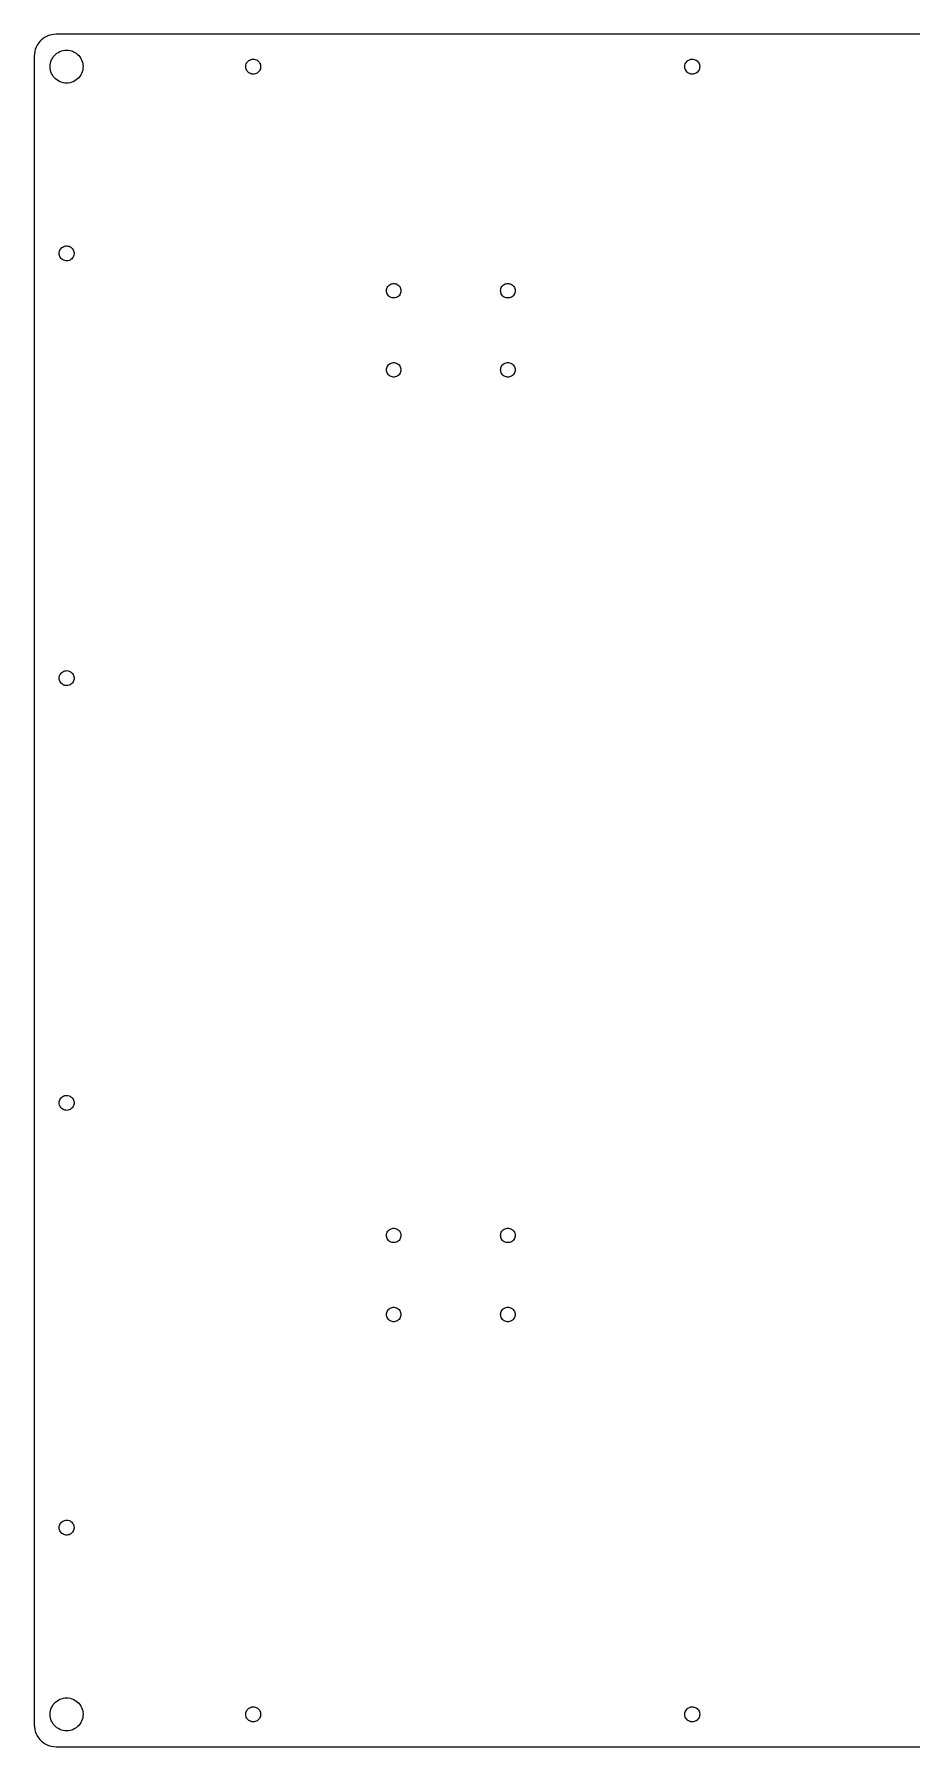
# Model space of a CAD drawing. Header units: metres. Extents: x -200 to 200, y -195 to 195.
# Drawn here: x -199.9 to 0, y -194.9 to 194.9 of the extents above; entities that cross this region are included whole.
import ezdxf

# ---------------------------------------------------------------- set-up
doc = ezdxf.new("R2010")
doc.units = ezdxf.units.M

msp = doc.modelspace()

# ---------------------------------------------------------------- linework, layer by layer
for p, q in [((-194.875, 194.875), (-195.398, 194.848)), ((194.875, 194.875), (-194.875, 194.875)), ((-199.63, 191.42), (-199.766, 190.915)), ((-199.443, 191.909), (-199.63, 191.42)), ((-199.205, 192.375), (-199.443, 191.909)), ((-198.92, 192.814), (-199.205, 192.375)), ((-198.591, 193.221), (-198.92, 192.814)), ((-198.221, 193.591), (-198.591, 193.221)), ((-197.814, 193.92), (-198.221, 193.591)), ((-197.375, 194.205), (-197.814, 193.92)), ((-196.909, 194.443), (-197.375, 194.205)), ((-196.42, 194.63), (-196.909, 194.443)), ((-195.915, 194.766), (-196.42, 194.63)), ((-195.398, 194.848), (-195.915, 194.766)), ((-194.025, 190.926), (-193.659, 191.066)), ((-193.659, 191.066), (-193.28, 191.168)), ((-193.28, 191.168), (-192.892, 191.229)), ((-192.892, 191.229), (-192.5, 191.25)), ((-192.5, 191.25), (-192.108, 191.229)), ((-192.108, 191.229), (-191.72, 191.168)), ((-191.72, 191.168), (-191.341, 191.066)), ((-191.341, 191.066), (-190.975, 190.926)), ((-199.848, 190.398), (-199.875, 189.875)), ((-199.875, 189.875), (-199.875, -189.875)), ((-199.766, 190.915), (-199.848, 190.398)), ((-196.25, 187.5), (-196.229, 187.892)), ((-196.229, 187.108), (-196.25, 187.5)), ((-196.229, 187.892), (-196.168, 188.28)), ((-196.168, 186.72), (-196.229, 187.108)), ((-196.168, 188.28), (-196.066, 188.659)), ((-196.066, 188.659), (-195.926, 189.025)), ((-195.926, 189.025), (-195.748, 189.375)), ((-195.748, 189.375), (-195.534, 189.704)), ((-195.534, 189.704), (-195.287, 190.009)), ((-195.287, 190.009), (-195.009, 190.287)), ((-195.009, 190.287), (-194.704, 190.534)), ((-194.704, 190.534), (-194.375, 190.748)), ((-194.375, 190.748), (-194.025, 190.926)), ((-190.975, 190.926), (-190.625, 190.748)), ((-190.625, 190.748), (-190.296, 190.534)), ((-190.296, 190.534), (-189.991, 190.287)), ((-189.991, 190.287), (-189.713, 190.009)), ((-189.713, 190.009), (-189.466, 189.704)), ((-189.466, 189.704), (-189.252, 189.375)), ((-189.252, 189.375), (-189.074, 189.025)), ((-189.074, 189.025), (-188.934, 188.659)), ((-188.934, 188.659), (-188.832, 188.28)), ((-188.832, 188.28), (-188.771, 187.892)), ((-188.771, 187.108), (-188.832, 186.72)), ((-188.771, 187.892), (-188.75, 187.5)), ((-188.75, 187.5), (-188.771, 187.108)), ((-151.695, 187.624), (-151.659, 187.87)), ((-151.695, 187.376), (-151.695, 187.624)), ((-151.659, 187.13), (-151.695, 187.376)), ((-151.659, 187.87), (-151.588, 188.107)), ((-151.588, 186.893), (-151.659, 187.13)), ((-151.588, 188.107), (-151.482, 188.332)), ((-151.482, 188.332), (-151.346, 188.539)), ((-151.346, 188.539), (-151.18, 188.724)), ((-151.18, 188.724), (-150.989, 188.883)), ((-150.989, 188.883), (-150.777, 189.012)), ((-150.777, 189.012), (-150.549, 189.109)), ((-150.549, 189.109), (-150.309, 189.172)), ((-150.309, 189.172), (-150.062, 189.199)), ((-150.062, 189.199), (-149.814, 189.19)), ((-149.814, 189.19), (-149.57, 189.145)), ((-149.57, 189.145), (-149.335, 189.065)), ((-149.335, 189.065), (-149.114, 188.951)), ((-149.114, 188.951), (-148.913, 188.807)), ((-148.913, 188.807), (-148.734, 188.634)), ((-148.734, 188.634), (-148.582, 188.438)), ((-148.582, 188.438), (-148.461, 188.222)), ((-148.461, 188.222), (-148.372, 187.99)), ((-148.372, 187.99), (-148.318, 187.748)), ((-148.318, 187.252), (-148.372, 187.01)), ((-148.318, 187.748), (-148.3, 187.5)), ((-148.3, 187.5), (-148.318, 187.252)), ((-51.6955, 187.624), (-51.6593, 187.87)), ((-51.6955, 187.376), (-51.6955, 187.624)), ((-51.6593, 187.13), (-51.6955, 187.376)), ((-51.6593, 187.87), (-51.5878, 188.107)), ((-51.5878, 186.893), (-51.6593, 187.13)), ((-51.5878, 188.107), (-51.4825, 188.332)), ((-51.4825, 188.332), (-51.3455, 188.539)), ((-51.3455, 188.539), (-51.1799, 188.724)), ((-51.1799, 188.724), (-50.9892, 188.883)), ((-50.9892, 188.883), (-50.7773, 189.012)), ((-50.7773, 189.012), (-50.5489, 189.109)), ((-50.5489, 189.109), (-50.3088, 189.172)), ((-50.3088, 189.172), (-50.0621, 189.199)), ((-50.0621, 189.199), (-49.8141, 189.19)), ((-49.8141, 189.19), (-49.57, 189.145)), ((-49.57, 189.145), (-49.3351, 189.065)), ((-49.3351, 189.065), (-49.1144, 188.951)), ((-49.1144, 188.951), (-48.9126, 188.807)), ((-48.9126, 188.807), (-48.7339, 188.634)), ((-48.7339, 188.634), (-48.5822, 188.438)), ((-48.5822, 188.438), (-48.4607, 188.222)), ((-48.4607, 188.222), (-48.3721, 187.99)), ((-48.3721, 187.99), (-48.3181, 187.748)), ((-48.3181, 187.252), (-48.3721, 187.01)), ((-48.3181, 187.748), (-48.3, 187.5)), ((-48.3, 187.5), (-48.3181, 187.252)), ((-196.066, 186.341), (-196.168, 186.72)), ((-195.926, 185.975), (-196.066, 186.341)), ((-195.748, 185.625), (-195.926, 185.975)), ((-195.534, 185.296), (-195.748, 185.625)), ((-195.287, 184.991), (-195.534, 185.296)), ((-195.009, 184.713), (-195.287, 184.991)), ((-194.704, 184.466), (-195.009, 184.713)), ((-194.375, 184.252), (-194.704, 184.466)), ((-194.025, 184.074), (-194.375, 184.252)), ((-193.659, 183.934), (-194.025, 184.074)), ((-193.28, 183.832), (-193.659, 183.934)), ((-192.892, 183.771), (-193.28, 183.832)), ((-192.5, 183.75), (-192.892, 183.771)), ((-192.108, 183.771), (-192.5, 183.75)), ((-191.72, 183.832), (-192.108, 183.771)), ((-191.341, 183.934), (-191.72, 183.832)), ((-190.975, 184.074), (-191.341, 183.934)), ((-190.625, 184.252), (-190.975, 184.074)), ((-190.296, 184.466), (-190.625, 184.252)), ((-189.991, 184.713), (-190.296, 184.466)), ((-189.713, 184.991), (-189.991, 184.713)), ((-189.466, 185.296), (-189.713, 184.991)), ((-189.252, 185.625), (-189.466, 185.296)), ((-189.074, 185.975), (-189.252, 185.625)), ((-188.934, 186.341), (-189.074, 185.975)), ((-188.832, 186.72), (-188.934, 186.341)), ((-151.482, 186.668), (-151.588, 186.893)), ((-151.346, 186.461), (-151.482, 186.668)), ((-151.18, 186.276), (-151.346, 186.461)), ((-150.989, 186.117), (-151.18, 186.276)), ((-150.777, 185.988), (-150.989, 186.117)), ((-150.549, 185.891), (-150.777, 185.988)), ((-150.309, 185.828), (-150.549, 185.891)), ((-150.062, 185.801), (-150.309, 185.828)), ((-149.814, 185.81), (-150.062, 185.801)), ((-149.57, 185.855), (-149.814, 185.81)), ((-149.335, 185.935), (-149.57, 185.855)), ((-149.114, 186.049), (-149.335, 185.935)), ((-148.913, 186.193), (-149.114, 186.049)), ((-148.734, 186.366), (-148.913, 186.193)), ((-148.582, 186.562), (-148.734, 186.366)), ((-148.461, 186.778), (-148.582, 186.562)), ((-148.372, 187.01), (-148.461, 186.778)), ((-51.4825, 186.668), (-51.5878, 186.893)), ((-51.3455, 186.461), (-51.4825, 186.668)), ((-51.1799, 186.276), (-51.3455, 186.461)), ((-50.9892, 186.117), (-51.1799, 186.276)), ((-50.7773, 185.988), (-50.9892, 186.117)), ((-50.5489, 185.891), (-50.7773, 185.988)), ((-50.3088, 185.828), (-50.5489, 185.891)), ((-50.0621, 185.801), (-50.3088, 185.828)), ((-49.8141, 185.81), (-50.0621, 185.801)), ((-49.57, 185.855), (-49.8141, 185.81)), ((-49.3351, 185.935), (-49.57, 185.855)), ((-49.1144, 186.049), (-49.3351, 185.935)), ((-48.9126, 186.193), (-49.1144, 186.049)), ((-48.7339, 186.366), (-48.9126, 186.193)), ((-48.5822, 186.562), (-48.7339, 186.366)), ((-48.4607, 186.778), (-48.5822, 186.562)), ((-48.3721, 187.01), (-48.4607, 186.778)), ((-194.2, 145), (-194.182, 145.248)), ((-194.182, 144.752), (-194.2, 145)), ((-194.182, 145.248), (-194.128, 145.49)), ((-194.128, 144.51), (-194.182, 144.752)), ((-194.128, 145.49), (-194.039, 145.722)), ((-194.039, 144.278), (-194.128, 144.51)), ((-194.039, 145.722), (-193.918, 145.938)), ((-193.918, 144.062), (-194.039, 144.278)), ((-193.918, 145.938), (-193.766, 146.134)), ((-193.766, 146.134), (-193.587, 146.307)), ((-193.587, 146.307), (-193.386, 146.451)), ((-193.386, 146.451), (-193.165, 146.565)), ((-193.165, 146.565), (-192.93, 146.645)), ((-192.93, 146.645), (-192.686, 146.69)), ((-192.686, 146.69), (-192.438, 146.699)), ((-192.438, 146.699), (-192.191, 146.672)), ((-192.191, 146.672), (-191.951, 146.609)), ((-191.951, 146.609), (-191.723, 146.512)), ((-191.723, 146.512), (-191.511, 146.383)), ((-191.511, 146.383), (-191.32, 146.224)), ((-191.32, 146.224), (-191.154, 146.039)), ((-191.154, 146.039), (-191.018, 145.832)), ((-191.018, 145.832), (-190.912, 145.607)), ((-190.912, 144.393), (-191.018, 144.168)), ((-190.912, 145.607), (-190.841, 145.37)), ((-190.841, 144.63), (-190.912, 144.393)), ((-190.841, 145.37), (-190.805, 145.124)), ((-190.805, 144.876), (-190.841, 144.63)), ((-190.805, 145.124), (-190.805, 144.876)), ((-193.766, 143.866), (-193.918, 144.062)), ((-193.587, 143.693), (-193.766, 143.866)), ((-193.386, 143.549), (-193.587, 143.693)), ((-193.165, 143.435), (-193.386, 143.549)), ((-192.93, 143.355), (-193.165, 143.435)), ((-192.686, 143.31), (-192.93, 143.355)), ((-192.438, 143.301), (-192.686, 143.31)), ((-192.191, 143.328), (-192.438, 143.301)), ((-191.951, 143.391), (-192.191, 143.328)), ((-191.723, 143.488), (-191.951, 143.391)), ((-191.511, 143.617), (-191.723, 143.488)), ((-191.32, 143.776), (-191.511, 143.617)), ((-191.154, 143.961), (-191.32, 143.776)), ((-191.018, 144.168), (-191.154, 143.961)), ((-119.65, 136.5), (-119.632, 136.746)), ((-119.632, 136.254), (-119.65, 136.5)), ((-119.632, 136.746), (-119.577, 136.986)), ((-119.577, 136.986), (-119.487, 137.216)), ((-119.487, 137.216), (-119.363, 137.429)), ((-119.363, 137.429), (-119.21, 137.622)), ((-119.21, 137.622), (-119.029, 137.79)), ((-119.029, 137.79), (-118.825, 137.929)), ((-118.825, 137.929), (-118.603, 138.036)), ((-118.603, 138.036), (-118.367, 138.109)), ((-118.367, 138.109), (-118.123, 138.145)), ((-118.123, 138.145), (-117.877, 138.145)), ((-117.877, 138.145), (-117.633, 138.109)), ((-117.633, 138.109), (-117.397, 138.036)), ((-117.397, 138.036), (-117.175, 137.929)), ((-117.175, 137.929), (-116.971, 137.79)), ((-116.971, 137.79), (-116.79, 137.622)), ((-116.79, 137.622), (-116.637, 137.429)), ((-116.637, 137.429), (-116.513, 137.216)), ((-116.513, 137.216), (-116.423, 136.986)), ((-116.423, 136.986), (-116.368, 136.746)), ((-116.368, 136.746), (-116.35, 136.5)), ((-116.35, 136.5), (-116.368, 136.254)), ((-93.65, 136.5), (-93.6316, 136.746)), ((-93.6316, 136.254), (-93.65, 136.5)), ((-93.6316, 136.746), (-93.5767, 136.986)), ((-93.5767, 136.986), (-93.4866, 137.216)), ((-93.4866, 137.216), (-93.3633, 137.429)), ((-93.3633, 137.429), (-93.2095, 137.622)), ((-93.2095, 137.622), (-93.0288, 137.79)), ((-93.0288, 137.79), (-92.825, 137.929)), ((-92.825, 137.929), (-92.6028, 138.036)), ((-92.6028, 138.036), (-92.3672, 138.109)), ((-92.3672, 138.109), (-92.1233, 138.145)), ((-92.1233, 138.145), (-91.8767, 138.145)), ((-91.8767, 138.145), (-91.6328, 138.109)), ((-91.6328, 138.109), (-91.3972, 138.036)), ((-91.3972, 138.036), (-91.175, 137.929)), ((-91.175, 137.929), (-90.9712, 137.79)), ((-90.9712, 137.79), (-90.7905, 137.622)), ((-90.7905, 137.622), (-90.6367, 137.429)), ((-90.6367, 137.429), (-90.5134, 137.216)), ((-90.5134, 137.216), (-90.4233, 136.986)), ((-90.4233, 136.986), (-90.3684, 136.746)), ((-90.3684, 136.746), (-90.35, 136.5)), ((-90.35, 136.5), (-90.3684, 136.254)), ((-119.577, 136.014), (-119.632, 136.254)), ((-119.487, 135.784), (-119.577, 136.014)), ((-119.363, 135.571), (-119.487, 135.784)), ((-119.21, 135.378), (-119.363, 135.571)), ((-119.029, 135.21), (-119.21, 135.378)), ((-118.825, 135.071), (-119.029, 135.21)), ((-118.603, 134.964), (-118.825, 135.071)), ((-118.367, 134.891), (-118.603, 134.964)), ((-118.123, 134.855), (-118.367, 134.891)), ((-117.877, 134.855), (-118.123, 134.855)), ((-117.633, 134.891), (-117.877, 134.855)), ((-117.397, 134.964), (-117.633, 134.891)), ((-117.175, 135.071), (-117.397, 134.964)), ((-116.971, 135.21), (-117.175, 135.071)), ((-116.79, 135.378), (-116.971, 135.21)), ((-116.637, 135.571), (-116.79, 135.378)), ((-116.513, 135.784), (-116.637, 135.571)), ((-116.423, 136.014), (-116.513, 135.784)), ((-116.368, 136.254), (-116.423, 136.014)), ((-93.5767, 136.014), (-93.6316, 136.254)), ((-93.4866, 135.784), (-93.5767, 136.014)), ((-93.3633, 135.571), (-93.4866, 135.784)), ((-93.2095, 135.378), (-93.3633, 135.571)), ((-93.0288, 135.21), (-93.2095, 135.378)), ((-92.825, 135.071), (-93.0288, 135.21)), ((-92.6028, 134.964), (-92.825, 135.071)), ((-92.3672, 134.891), (-92.6028, 134.964)), ((-92.1233, 134.855), (-92.3672, 134.891)), ((-91.8767, 134.855), (-92.1233, 134.855)), ((-91.6328, 134.891), (-91.8767, 134.855)), ((-91.3972, 134.964), (-91.6328, 134.891)), ((-91.175, 135.071), (-91.3972, 134.964)), ((-90.9712, 135.21), (-91.175, 135.071)), ((-90.7905, 135.378), (-90.9712, 135.21)), ((-90.6367, 135.571), (-90.7905, 135.378)), ((-90.5134, 135.784), (-90.6367, 135.571)), ((-90.4233, 136.014), (-90.5134, 135.784)), ((-90.3684, 136.254), (-90.4233, 136.014)), ((-119.65, 118.5), (-119.632, 118.746)), ((-119.632, 118.254), (-119.65, 118.5)), ((-119.632, 118.746), (-119.577, 118.986)), ((-119.577, 118.014), (-119.632, 118.254)), ((-119.577, 118.986), (-119.487, 119.216)), ((-119.487, 117.784), (-119.577, 118.014)), ((-119.487, 119.216), (-119.363, 119.429)), ((-119.363, 117.571), (-119.487, 117.784)), ((-119.363, 119.429), (-119.21, 119.622)), ((-119.21, 117.378), (-119.363, 117.571)), ((-119.21, 119.622), (-119.029, 119.79)), ((-119.029, 117.21), (-119.21, 117.378)), ((-119.029, 119.79), (-118.825, 119.929)), ((-118.825, 117.071), (-119.029, 117.21)), ((-118.825, 119.929), (-118.603, 120.036)), ((-118.603, 116.964), (-118.825, 117.071)), ((-118.603, 120.036), (-118.367, 120.109)), ((-118.367, 116.891), (-118.603, 116.964)), ((-118.367, 120.109), (-118.123, 120.145)), ((-118.123, 120.145), (-117.877, 120.145)), ((-117.877, 120.145), (-117.633, 120.109)), ((-117.633, 120.109), (-117.397, 120.036)), ((-117.397, 116.964), (-117.633, 116.891)), ((-117.397, 120.036), (-117.175, 119.929)), ((-117.175, 117.071), (-117.397, 116.964)), ((-117.175, 119.929), (-116.971, 119.79)), ((-116.971, 117.21), (-117.175, 117.071)), ((-116.971, 119.79), (-116.79, 119.622)), ((-116.79, 117.378), (-116.971, 117.21)), ((-116.79, 119.622), (-116.637, 119.429)), ((-116.637, 117.571), (-116.79, 117.378)), ((-116.637, 119.429), (-116.513, 119.216)), ((-116.513, 117.784), (-116.637, 117.571)), ((-116.513, 119.216), (-116.423, 118.986)), ((-116.423, 118.014), (-116.513, 117.784)), ((-116.423, 118.986), (-116.368, 118.746)), ((-116.368, 118.254), (-116.423, 118.014)), ((-116.368, 118.746), (-116.35, 118.5)), ((-116.35, 118.5), (-116.368, 118.254)), ((-93.65, 118.5), (-93.6316, 118.746)), ((-93.6316, 118.254), (-93.65, 118.5)), ((-93.6316, 118.746), (-93.5767, 118.986)), ((-93.5767, 118.014), (-93.6316, 118.254)), ((-93.5767, 118.986), (-93.4866, 119.216)), ((-93.4866, 117.784), (-93.5767, 118.014)), ((-93.4866, 119.216), (-93.3633, 119.429)), ((-93.3633, 117.571), (-93.4866, 117.784)), ((-93.3633, 119.429), (-93.2095, 119.622)), ((-93.2095, 117.378), (-93.3633, 117.571)), ((-93.2095, 119.622), (-93.0288, 119.79)), ((-93.0288, 117.21), (-93.2095, 117.378)), ((-93.0288, 119.79), (-92.825, 119.929)), ((-92.825, 117.071), (-93.0288, 117.21)), ((-92.825, 119.929), (-92.6028, 120.036)), ((-92.6028, 116.964), (-92.825, 117.071)), ((-92.6028, 120.036), (-92.3672, 120.109)), ((-92.3672, 116.891), (-92.6028, 116.964)), ((-92.3672, 120.109), (-92.1233, 120.145)), ((-92.1233, 120.145), (-91.8767, 120.145)), ((-91.8767, 120.145), (-91.6328, 120.109)), ((-91.6328, 120.109), (-91.3972, 120.036)), ((-91.3972, 116.964), (-91.6328, 116.891)), ((-91.3972, 120.036), (-91.175, 119.929)), ((-91.175, 117.071), (-91.3972, 116.964)), ((-91.175, 119.929), (-90.9712, 119.79)), ((-90.9712, 117.21), (-91.175, 117.071)), ((-90.9712, 119.79), (-90.7905, 119.622)), ((-90.7905, 117.378), (-90.9712, 117.21)), ((-90.7905, 119.622), (-90.6367, 119.429)), ((-90.6367, 117.571), (-90.7905, 117.378)), ((-90.6367, 119.429), (-90.5134, 119.216)), ((-90.5134, 117.784), (-90.6367, 117.571)), ((-90.5134, 119.216), (-90.4233, 118.986)), ((-90.4233, 118.014), (-90.5134, 117.784)), ((-90.4233, 118.986), (-90.3684, 118.746)), ((-90.3684, 118.254), (-90.4233, 118.014)), ((-90.3684, 118.746), (-90.35, 118.5)), ((-90.35, 118.5), (-90.3684, 118.254)), ((-118.123, 116.855), (-118.367, 116.891)), ((-117.877, 116.855), (-118.123, 116.855)), ((-117.633, 116.891), (-117.877, 116.855)), ((-92.1233, 116.855), (-92.3672, 116.891)), ((-91.8767, 116.855), (-92.1233, 116.855)), ((-91.6328, 116.891), (-91.8767, 116.855)), ((-194.2, 48.3333), (-194.182, 48.5809)), ((-194.182, 48.0858), (-194.2, 48.3333)), ((-194.182, 48.5809), (-194.128, 48.8231)), ((-194.128, 47.8436), (-194.182, 48.0858)), ((-194.128, 48.8231), (-194.039, 49.0549)), ((-194.039, 47.6118), (-194.128, 47.8436)), ((-194.039, 49.0549), (-193.918, 49.2713)), ((-193.918, 47.3953), (-194.039, 47.6118)), ((-193.918, 49.2713), (-193.766, 49.4678)), ((-193.766, 47.1989), (-193.918, 47.3953)), ((-193.766, 49.4678), (-193.587, 49.64)), ((-193.587, 47.0266), (-193.766, 47.1989)), ((-193.587, 49.64), (-193.386, 49.7844)), ((-193.386, 46.8822), (-193.587, 47.0266)), ((-193.386, 49.7844), (-193.165, 49.8979)), ((-193.165, 46.7687), (-193.386, 46.8822)), ((-193.165, 49.8979), (-192.93, 49.978)), ((-192.93, 49.978), (-192.686, 50.0231)), ((-192.686, 50.0231), (-192.438, 50.0322)), ((-192.438, 50.0322), (-192.191, 50.0051)), ((-192.191, 50.0051), (-191.951, 49.9423)), ((-191.951, 49.9423), (-191.723, 49.8452)), ((-191.723, 46.8214), (-191.951, 46.7244)), ((-191.723, 49.8452), (-191.511, 49.7159)), ((-191.511, 46.9507), (-191.723, 46.8214)), ((-191.511, 49.7159), (-191.32, 49.5572)), ((-191.32, 47.1095), (-191.511, 46.9507)), ((-191.32, 49.5572), (-191.154, 49.3723)), ((-191.154, 47.2943), (-191.32, 47.1095)), ((-191.154, 49.3723), (-191.018, 49.1653)), ((-191.018, 47.5013), (-191.154, 47.2943)), ((-191.018, 49.1653), (-190.912, 48.9406)), ((-190.912, 47.726), (-191.018, 47.5013)), ((-190.912, 48.9406), (-190.841, 48.703)), ((-190.841, 47.9637), (-190.912, 47.726)), ((-190.841, 48.703), (-190.805, 48.4574)), ((-190.805, 48.2092), (-190.841, 47.9637)), ((-190.805, 48.4574), (-190.805, 48.2092)), ((-192.93, 46.6886), (-193.165, 46.7687)), ((-192.686, 46.6435), (-192.93, 46.6886)), ((-192.438, 46.6345), (-192.686, 46.6435)), ((-192.191, 46.6616), (-192.438, 46.6345)), ((-191.951, 46.7244), (-192.191, 46.6616)), ((-193.386, -46.8822), (-193.165, -46.7687)), ((-193.165, -46.7687), (-192.93, -46.6886)), ((-192.93, -46.6886), (-192.686, -46.6435)), ((-192.686, -46.6435), (-192.438, -46.6345)), ((-192.438, -46.6345), (-192.191, -46.6616)), ((-192.191, -46.6616), (-191.951, -46.7244)), ((-191.951, -46.7244), (-191.723, -46.8214)), ((-194.2, -48.3333), (-194.182, -48.0858)), ((-194.182, -48.5809), (-194.2, -48.3333)), ((-194.182, -48.0858), (-194.128, -47.8436)), ((-194.128, -48.8231), (-194.182, -48.5809)), ((-194.128, -47.8436), (-194.039, -47.6118)), ((-194.039, -49.0549), (-194.128, -48.8231)), ((-194.039, -47.6118), (-193.918, -47.3953)), ((-193.918, -49.2713), (-194.039, -49.0549)), ((-193.918, -47.3953), (-193.766, -47.1989)), ((-193.766, -49.4678), (-193.918, -49.2713)), ((-193.766, -47.1989), (-193.587, -47.0266)), ((-193.587, -49.64), (-193.766, -49.4678)), ((-193.587, -47.0266), (-193.386, -46.8822)), ((-193.386, -49.7844), (-193.587, -49.64)), ((-193.165, -49.8979), (-193.386, -49.7844)), ((-192.93, -49.978), (-193.165, -49.8979)), ((-192.686, -50.0231), (-192.93, -49.978)), ((-192.438, -50.0322), (-192.686, -50.0231)), ((-192.191, -50.0051), (-192.438, -50.0322)), ((-191.951, -49.9423), (-192.191, -50.0051)), ((-191.723, -49.8452), (-191.951, -49.9423)), ((-191.723, -46.8214), (-191.511, -46.9507)), ((-191.511, -49.7159), (-191.723, -49.8452)), ((-191.511, -46.9507), (-191.32, -47.1095)), ((-191.32, -49.5572), (-191.511, -49.7159)), ((-191.32, -47.1095), (-191.154, -47.2943)), ((-191.154, -49.3723), (-191.32, -49.5572)), ((-191.154, -47.2943), (-191.018, -47.5013)), ((-191.018, -49.1653), (-191.154, -49.3723)), ((-191.018, -47.5013), (-190.912, -47.726)), ((-190.912, -48.9406), (-191.018, -49.1653)), ((-190.912, -47.726), (-190.841, -47.9637)), ((-190.841, -48.703), (-190.912, -48.9406)), ((-190.841, -47.9637), (-190.805, -48.2092)), ((-190.805, -48.4574), (-190.841, -48.703)), ((-190.805, -48.2092), (-190.805, -48.4574)), ((-119.577, -78.0137), (-119.487, -77.7841)), ((-119.487, -77.7841), (-119.363, -77.5705)), ((-119.363, -77.5705), (-119.21, -77.3777)), ((-119.21, -77.3777), (-119.029, -77.21)), ((-119.029, -77.21), (-118.825, -77.0711)), ((-118.825, -77.0711), (-118.603, -76.9641)), ((-118.603, -76.9641), (-118.367, -76.8914)), ((-118.367, -76.8914), (-118.123, -76.8546)), ((-118.123, -76.8546), (-117.877, -76.8546)), ((-117.877, -76.8546), (-117.633, -76.8914)), ((-117.633, -76.8914), (-117.397, -76.9641)), ((-117.397, -76.9641), (-117.175, -77.0711)), ((-117.175, -77.0711), (-116.971, -77.21)), ((-116.971, -77.21), (-116.79, -77.3777)), ((-116.79, -77.3777), (-116.637, -77.5705)), ((-116.637, -77.5705), (-116.513, -77.7841)), ((-116.513, -77.7841), (-116.423, -78.0137)), ((-93.5767, -78.0137), (-93.4866, -77.7841)), ((-93.4866, -77.7841), (-93.3633, -77.5705)), ((-93.3633, -77.5705), (-93.2095, -77.3777)), ((-93.2095, -77.3777), (-93.0288, -77.21)), ((-93.0288, -77.21), (-92.825, -77.0711)), ((-92.825, -77.0711), (-92.6028, -76.9641)), ((-92.6028, -76.9641), (-92.3672, -76.8914)), ((-92.3672, -76.8914), (-92.1233, -76.8546)), ((-92.1233, -76.8546), (-91.8767, -76.8546)), ((-91.8767, -76.8546), (-91.6328, -76.8914)), ((-91.6328, -76.8914), (-91.3972, -76.9641)), ((-91.3972, -76.9641), (-91.175, -77.0711)), ((-91.175, -77.0711), (-90.9712, -77.21)), ((-90.9712, -77.21), (-90.7905, -77.3777)), ((-90.7905, -77.3777), (-90.6367, -77.5705)), ((-90.6367, -77.5705), (-90.5134, -77.7841)), ((-90.5134, -77.7841), (-90.4233, -78.0137)), ((-119.65, -78.5), (-119.632, -78.2541)), ((-119.632, -78.7459), (-119.65, -78.5)), ((-119.632, -78.2541), (-119.577, -78.0137)), ((-119.577, -78.9863), (-119.632, -78.7459)), ((-119.487, -79.2159), (-119.577, -78.9863)), ((-119.363, -79.4295), (-119.487, -79.2159)), ((-119.21, -79.6223), (-119.363, -79.4295)), ((-119.029, -79.79), (-119.21, -79.6223)), ((-118.825, -79.9289), (-119.029, -79.79)), ((-118.603, -80.0359), (-118.825, -79.9289)), ((-118.367, -80.1086), (-118.603, -80.0359)), ((-118.123, -80.1454), (-118.367, -80.1086)), ((-117.877, -80.1454), (-118.123, -80.1454)), ((-117.633, -80.1086), (-117.877, -80.1454)), ((-117.397, -80.0359), (-117.633, -80.1086)), ((-117.175, -79.9289), (-117.397, -80.0359)), ((-116.971, -79.79), (-117.175, -79.9289)), ((-116.79, -79.6223), (-116.971, -79.79)), ((-116.637, -79.4295), (-116.79, -79.6223)), ((-116.513, -79.2159), (-116.637, -79.4295)), ((-116.423, -78.9863), (-116.513, -79.2159)), ((-116.423, -78.0137), (-116.368, -78.2541)), ((-116.368, -78.7459), (-116.423, -78.9863)), ((-116.368, -78.2541), (-116.35, -78.5)), ((-116.35, -78.5), (-116.368, -78.7459)), ((-93.65, -78.5), (-93.6316, -78.2541)), ((-93.6316, -78.7459), (-93.65, -78.5)), ((-93.6316, -78.2541), (-93.5767, -78.0137)), ((-93.5767, -78.9863), (-93.6316, -78.7459)), ((-93.4866, -79.2159), (-93.5767, -78.9863)), ((-93.3633, -79.4295), (-93.4866, -79.2159)), ((-93.2095, -79.6223), (-93.3633, -79.4295)), ((-93.0288, -79.79), (-93.2095, -79.6223)), ((-92.825, -79.9289), (-93.0288, -79.79)), ((-92.6028, -80.0359), (-92.825, -79.9289)), ((-92.3672, -80.1086), (-92.6028, -80.0359)), ((-92.1233, -80.1454), (-92.3672, -80.1086)), ((-91.8767, -80.1454), (-92.1233, -80.1454)), ((-91.6328, -80.1086), (-91.8767, -80.1454)), ((-91.3972, -80.0359), (-91.6328, -80.1086)), ((-91.175, -79.9289), (-91.3972, -80.0359)), ((-90.9712, -79.79), (-91.175, -79.9289)), ((-90.7905, -79.6223), (-90.9712, -79.79)), ((-90.6367, -79.4295), (-90.7905, -79.6223)), ((-90.5134, -79.2159), (-90.6367, -79.4295)), ((-90.4233, -78.9863), (-90.5134, -79.2159)), ((-90.4233, -78.0137), (-90.3684, -78.2541)), ((-90.3684, -78.7459), (-90.4233, -78.9863)), ((-90.3684, -78.2541), (-90.35, -78.5)), ((-90.35, -78.5), (-90.3684, -78.7459)), ((-119.65, -96.5), (-119.632, -96.2541)), ((-119.632, -96.7459), (-119.65, -96.5)), ((-119.632, -96.2541), (-119.577, -96.0137)), ((-119.577, -96.9863), (-119.632, -96.7459)), ((-119.577, -96.0137), (-119.487, -95.7841)), ((-119.487, -97.2159), (-119.577, -96.9863)), ((-119.487, -95.7841), (-119.363, -95.5705)), ((-119.363, -97.4295), (-119.487, -97.2159)), ((-119.363, -95.5705), (-119.21, -95.3777)), ((-119.21, -97.6223), (-119.363, -97.4295)), ((-119.21, -95.3777), (-119.029, -95.21)), ((-119.029, -95.21), (-118.825, -95.0711)), ((-118.825, -95.0711), (-118.603, -94.9641)), ((-118.603, -94.9641), (-118.367, -94.8914)), ((-118.367, -94.8914), (-118.123, -94.8546)), ((-118.123, -94.8546), (-117.877, -94.8546)), ((-117.877, -94.8546), (-117.633, -94.8914)), ((-117.633, -94.8914), (-117.397, -94.9641)), ((-117.397, -94.9641), (-117.175, -95.0711)), ((-117.175, -95.0711), (-116.971, -95.21)), ((-116.971, -95.21), (-116.79, -95.3777)), ((-116.79, -95.3777), (-116.637, -95.5705)), ((-116.637, -97.4295), (-116.79, -97.6223)), ((-116.637, -95.5705), (-116.513, -95.7841)), ((-116.513, -97.2159), (-116.637, -97.4295)), ((-116.513, -95.7841), (-116.423, -96.0137)), ((-116.423, -96.9863), (-116.513, -97.2159)), ((-116.423, -96.0137), (-116.368, -96.2541)), ((-116.368, -96.7459), (-116.423, -96.9863)), ((-116.368, -96.2541), (-116.35, -96.5)), ((-116.35, -96.5), (-116.368, -96.7459)), ((-93.65, -96.5), (-93.6316, -96.2541)), ((-93.6316, -96.7459), (-93.65, -96.5)), ((-93.6316, -96.2541), (-93.5767, -96.0137)), ((-93.5767, -96.9863), (-93.6316, -96.7459)), ((-93.5767, -96.0137), (-93.4866, -95.7841)), ((-93.4866, -97.2159), (-93.5767, -96.9863)), ((-93.4866, -95.7841), (-93.3633, -95.5705)), ((-93.3633, -97.4295), (-93.4866, -97.2159)), ((-93.3633, -95.5705), (-93.2095, -95.3777)), ((-93.2095, -97.6223), (-93.3633, -97.4295)), ((-93.2095, -95.3777), (-93.0288, -95.21)), ((-93.0288, -95.21), (-92.825, -95.0711)), ((-92.825, -95.0711), (-92.6028, -94.9641)), ((-92.6028, -94.9641), (-92.3672, -94.8914)), ((-92.3672, -94.8914), (-92.1233, -94.8546)), ((-92.1233, -94.8546), (-91.8767, -94.8546)), ((-91.8767, -94.8546), (-91.6328, -94.8914)), ((-91.6328, -94.8914), (-91.3972, -94.9641)), ((-91.3972, -94.9641), (-91.175, -95.0711)), ((-91.175, -95.0711), (-90.9712, -95.21)), ((-90.9712, -95.21), (-90.7905, -95.3777)), ((-90.7905, -95.3777), (-90.6367, -95.5705)), ((-90.6367, -97.4295), (-90.7905, -97.6223)), ((-90.6367, -95.5705), (-90.5134, -95.7841)), ((-90.5134, -97.2159), (-90.6367, -97.4295)), ((-90.5134, -95.7841), (-90.4233, -96.0137)), ((-90.4233, -96.9863), (-90.5134, -97.2159)), ((-90.4233, -96.0137), (-90.3684, -96.2541)), ((-90.3684, -96.7459), (-90.4233, -96.9863)), ((-90.3684, -96.2541), (-90.35, -96.5)), ((-90.35, -96.5), (-90.3684, -96.7459)), ((-119.029, -97.79), (-119.21, -97.6223)), ((-118.825, -97.9289), (-119.029, -97.79)), ((-118.603, -98.0359), (-118.825, -97.9289)), ((-118.367, -98.1086), (-118.603, -98.0359)), ((-118.123, -98.1454), (-118.367, -98.1086)), ((-117.877, -98.1454), (-118.123, -98.1454)), ((-117.633, -98.1086), (-117.877, -98.1454)), ((-117.397, -98.0359), (-117.633, -98.1086)), ((-117.175, -97.9289), (-117.397, -98.0359)), ((-116.971, -97.79), (-117.175, -97.9289)), ((-116.79, -97.6223), (-116.971, -97.79)), ((-93.0288, -97.79), (-93.2095, -97.6223)), ((-92.825, -97.9289), (-93.0288, -97.79)), ((-92.6028, -98.0359), (-92.825, -97.9289)), ((-92.3672, -98.1086), (-92.6028, -98.0359)), ((-92.1233, -98.1454), (-92.3672, -98.1086)), ((-91.8767, -98.1454), (-92.1233, -98.1454)), ((-91.6328, -98.1086), (-91.8767, -98.1454)), ((-91.3972, -98.0359), (-91.6328, -98.1086)), ((-91.175, -97.9289), (-91.3972, -98.0359)), ((-90.9712, -97.79), (-91.175, -97.9289)), ((-90.7905, -97.6223), (-90.9712, -97.79)), ((-194.039, -144.278), (-193.918, -144.062)), ((-193.918, -144.062), (-193.766, -143.866)), ((-193.766, -143.866), (-193.587, -143.693)), ((-193.587, -143.693), (-193.386, -143.549)), ((-193.386, -143.549), (-193.165, -143.435)), ((-193.165, -143.435), (-192.93, -143.355)), ((-192.93, -143.355), (-192.686, -143.31)), ((-192.686, -143.31), (-192.438, -143.301)), ((-192.438, -143.301), (-192.191, -143.328)), ((-192.191, -143.328), (-191.951, -143.391)), ((-191.951, -143.391), (-191.723, -143.488)), ((-191.723, -143.488), (-191.511, -143.617)), ((-191.511, -143.617), (-191.32, -143.776)), ((-191.32, -143.776), (-191.154, -143.961)), ((-191.154, -143.961), (-191.018, -144.168)), ((-191.018, -144.168), (-190.912, -144.393)), ((-194.2, -145), (-194.182, -144.752)), ((-194.182, -145.248), (-194.2, -145)), ((-194.182, -144.752), (-194.128, -144.51)), ((-194.128, -145.49), (-194.182, -145.248)), ((-194.128, -144.51), (-194.039, -144.278)), ((-194.039, -145.722), (-194.128, -145.49)), ((-193.918, -145.938), (-194.039, -145.722)), ((-193.766, -146.134), (-193.918, -145.938)), ((-193.587, -146.307), (-193.766, -146.134)), ((-193.386, -146.451), (-193.587, -146.307)), ((-193.165, -146.565), (-193.386, -146.451)), ((-192.93, -146.645), (-193.165, -146.565)), ((-192.686, -146.69), (-192.93, -146.645)), ((-192.438, -146.699), (-192.686, -146.69)), ((-192.191, -146.672), (-192.438, -146.699)), ((-191.951, -146.609), (-192.191, -146.672)), ((-191.723, -146.512), (-191.951, -146.609)), ((-191.511, -146.383), (-191.723, -146.512)), ((-191.32, -146.224), (-191.511, -146.383)), ((-191.154, -146.039), (-191.32, -146.224)), ((-191.018, -145.832), (-191.154, -146.039)), ((-190.912, -145.607), (-191.018, -145.832)), ((-190.912, -144.393), (-190.841, -144.63)), ((-190.841, -145.37), (-190.912, -145.607)), ((-190.841, -144.63), (-190.805, -144.876)), ((-190.805, -145.124), (-190.841, -145.37)), ((-190.805, -144.876), (-190.805, -145.124)), ((-196.229, -187.108), (-196.168, -186.72)), ((-196.168, -186.72), (-196.066, -186.341)), ((-196.066, -186.341), (-195.926, -185.975)), ((-195.926, -185.975), (-195.748, -185.625)), ((-195.748, -185.625), (-195.534, -185.296)), ((-195.534, -185.296), (-195.287, -184.991)), ((-195.287, -184.991), (-195.009, -184.713)), ((-195.009, -184.713), (-194.704, -184.466)), ((-194.704, -184.466), (-194.375, -184.252)), ((-194.375, -184.252), (-194.025, -184.074)), ((-194.025, -184.074), (-193.659, -183.934)), ((-193.659, -183.934), (-193.28, -183.832)), ((-193.28, -183.832), (-192.892, -183.771)), ((-192.892, -183.771), (-192.5, -183.75)), ((-192.5, -183.75), (-192.108, -183.771)), ((-192.108, -183.771), (-191.72, -183.832)), ((-191.72, -183.832), (-191.341, -183.934)), ((-191.341, -183.934), (-190.975, -184.074)), ((-190.975, -184.074), (-190.625, -184.252)), ((-190.625, -184.252), (-190.296, -184.466)), ((-190.296, -184.466), (-189.991, -184.713)), ((-189.991, -184.713), (-189.713, -184.991)), ((-189.713, -184.991), (-189.466, -185.296)), ((-189.466, -185.296), (-189.252, -185.625)), ((-189.252, -185.625), (-189.074, -185.975)), ((-189.074, -185.975), (-188.934, -186.341)), ((-188.934, -186.341), (-188.832, -186.72)), ((-188.832, -186.72), (-188.771, -187.108)), ((-151.659, -187.13), (-151.588, -186.893)), ((-151.588, -186.893), (-151.482, -186.668)), ((-151.482, -186.668), (-151.346, -186.461)), ((-151.346, -186.461), (-151.18, -186.276)), ((-151.18, -186.276), (-150.989, -186.117)), ((-150.989, -186.117), (-150.777, -185.988)), ((-150.777, -185.988), (-150.549, -185.891)), ((-150.549, -185.891), (-150.309, -185.828)), ((-150.309, -185.828), (-150.062, -185.801)), ((-150.062, -185.801), (-149.814, -185.81)), ((-149.814, -185.81), (-149.57, -185.855)), ((-149.57, -185.855), (-149.335, -185.935)), ((-149.335, -185.935), (-149.114, -186.049)), ((-149.114, -186.049), (-148.913, -186.193)), ((-148.913, -186.193), (-148.734, -186.366)), ((-148.734, -186.366), (-148.582, -186.562)), ((-148.582, -186.562), (-148.461, -186.778)), ((-148.461, -186.778), (-148.372, -187.01)), ((-148.372, -187.01), (-148.318, -187.252)), ((-51.6593, -187.13), (-51.5878, -186.893)), ((-51.5878, -186.893), (-51.4825, -186.668)), ((-51.4825, -186.668), (-51.3455, -186.461)), ((-51.3455, -186.461), (-51.1799, -186.276)), ((-51.1799, -186.276), (-50.9892, -186.117)), ((-50.9892, -186.117), (-50.7773, -185.988)), ((-50.7773, -185.988), (-50.5489, -185.891)), ((-50.5489, -185.891), (-50.3088, -185.828)), ((-50.3088, -185.828), (-50.0621, -185.801)), ((-50.0621, -185.801), (-49.8141, -185.81)), ((-49.8141, -185.81), (-49.57, -185.855)), ((-49.57, -185.855), (-49.3351, -185.935)), ((-49.3351, -185.935), (-49.1144, -186.049)), ((-49.1144, -186.049), (-48.9126, -186.193)), ((-48.9126, -186.193), (-48.7339, -186.366)), ((-48.7339, -186.366), (-48.5822, -186.562)), ((-48.5822, -186.562), (-48.4607, -186.778)), ((-48.4607, -186.778), (-48.3721, -187.01)), ((-48.3721, -187.01), (-48.3181, -187.252)), ((-199.875, -189.875), (-199.848, -190.398)), ((-199.848, -190.398), (-199.766, -190.915)), ((-199.766, -190.915), (-199.63, -191.42)), ((-196.25, -187.5), (-196.229, -187.108)), ((-196.229, -187.892), (-196.25, -187.5)), ((-196.168, -188.28), (-196.229, -187.892)), ((-196.066, -188.659), (-196.168, -188.28)), ((-195.926, -189.025), (-196.066, -188.659)), ((-195.748, -189.375), (-195.926, -189.025)), ((-195.534, -189.704), (-195.748, -189.375)), ((-195.287, -190.009), (-195.534, -189.704)), ((-195.009, -190.287), (-195.287, -190.009)), ((-194.704, -190.534), (-195.009, -190.287)), ((-194.375, -190.748), (-194.704, -190.534)), ((-194.025, -190.926), (-194.375, -190.748)), ((-193.659, -191.066), (-194.025, -190.926)), ((-190.975, -190.926), (-191.341, -191.066)), ((-190.625, -190.748), (-190.975, -190.926)), ((-190.296, -190.534), (-190.625, -190.748)), ((-189.991, -190.287), (-190.296, -190.534)), ((-189.713, -190.009), (-189.991, -190.287)), ((-189.466, -189.704), (-189.713, -190.009)), ((-189.252, -189.375), (-189.466, -189.704)), ((-189.074, -189.025), (-189.252, -189.375)), ((-188.934, -188.659), (-189.074, -189.025)), ((-188.832, -188.28), (-188.934, -188.659)), ((-188.771, -187.892), (-188.832, -188.28)), ((-188.771, -187.108), (-188.75, -187.5)), ((-188.75, -187.5), (-188.771, -187.892)), ((-151.695, -187.376), (-151.659, -187.13)), ((-151.695, -187.624), (-151.695, -187.376)), ((-151.659, -187.87), (-151.695, -187.624)), ((-151.588, -188.107), (-151.659, -187.87)), ((-151.482, -188.332), (-151.588, -188.107)), ((-151.346, -188.539), (-151.482, -188.332)), ((-151.18, -188.724), (-151.346, -188.539)), ((-150.989, -188.883), (-151.18, -188.724)), ((-150.777, -189.012), (-150.989, -188.883)), ((-150.549, -189.109), (-150.777, -189.012)), ((-150.309, -189.172), (-150.549, -189.109)), ((-150.062, -189.199), (-150.309, -189.172)), ((-149.814, -189.19), (-150.062, -189.199)), ((-149.57, -189.145), (-149.814, -189.19)), ((-149.335, -189.065), (-149.57, -189.145)), ((-149.114, -188.951), (-149.335, -189.065)), ((-148.913, -188.807), (-149.114, -188.951)), ((-148.734, -188.634), (-148.913, -188.807)), ((-148.582, -188.438), (-148.734, -188.634)), ((-148.461, -188.222), (-148.582, -188.438)), ((-148.372, -187.99), (-148.461, -188.222)), ((-148.318, -187.748), (-148.372, -187.99)), ((-148.318, -187.252), (-148.3, -187.5)), ((-148.3, -187.5), (-148.318, -187.748)), ((-51.6955, -187.376), (-51.6593, -187.13)), ((-51.6955, -187.624), (-51.6955, -187.376)), ((-51.6593, -187.87), (-51.6955, -187.624)), ((-51.5878, -188.107), (-51.6593, -187.87)), ((-51.4825, -188.332), (-51.5878, -188.107)), ((-51.3455, -188.539), (-51.4825, -188.332)), ((-51.1799, -188.724), (-51.3455, -188.539)), ((-50.9892, -188.883), (-51.1799, -188.724)), ((-50.7773, -189.012), (-50.9892, -188.883)), ((-50.5489, -189.109), (-50.7773, -189.012)), ((-50.3088, -189.172), (-50.5489, -189.109)), ((-50.0621, -189.199), (-50.3088, -189.172)), ((-49.8141, -189.19), (-50.0621, -189.199)), ((-49.57, -189.145), (-49.8141, -189.19)), ((-49.3351, -189.065), (-49.57, -189.145)), ((-49.1144, -188.951), (-49.3351, -189.065)), ((-48.9126, -188.807), (-49.1144, -188.951)), ((-48.7339, -188.634), (-48.9126, -188.807)), ((-48.5822, -188.438), (-48.7339, -188.634)), ((-48.4607, -188.222), (-48.5822, -188.438)), ((-48.3721, -187.99), (-48.4607, -188.222)), ((-48.3181, -187.748), (-48.3721, -187.99)), ((-48.3181, -187.252), (-48.3, -187.5)), ((-48.3, -187.5), (-48.3181, -187.748)), ((-199.63, -191.42), (-199.443, -191.909)), ((-199.443, -191.909), (-199.205, -192.375)), ((-199.205, -192.375), (-198.92, -192.814)), ((-198.92, -192.814), (-198.591, -193.221)), ((-198.591, -193.221), (-198.221, -193.591)), ((-198.221, -193.591), (-197.814, -193.92)), ((-197.814, -193.92), (-197.375, -194.205)), ((-197.375, -194.205), (-196.909, -194.443)), ((-196.909, -194.443), (-196.42, -194.63)), ((-196.42, -194.63), (-195.915, -194.766)), ((-195.915, -194.766), (-195.398, -194.848)), ((-195.398, -194.848), (-194.875, -194.875)), ((-194.875, -194.875), (194.875, -194.875)), ((-193.28, -191.168), (-193.659, -191.066)), ((-192.892, -191.229), (-193.28, -191.168)), ((-192.5, -191.25), (-192.892, -191.229)), ((-192.108, -191.229), (-192.5, -191.25)), ((-191.72, -191.168), (-192.108, -191.229)), ((-191.341, -191.066), (-191.72, -191.168))]:
    msp.add_line(p, q)

doc.saveas('drawing.dxf')
